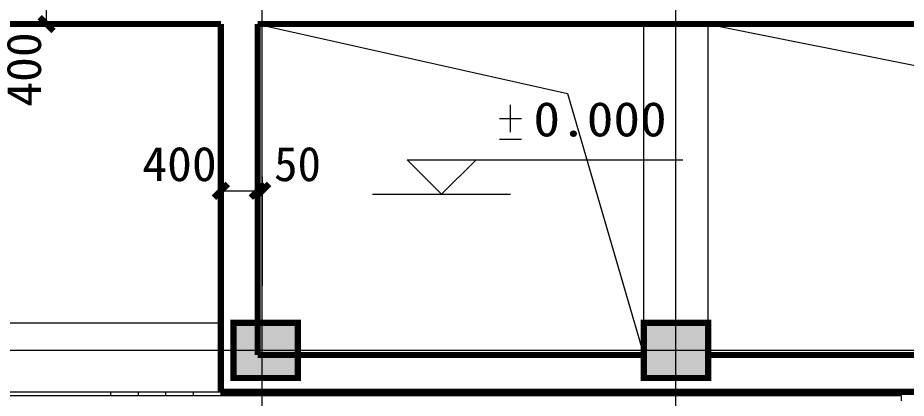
# Model space of a CAD drawing. Extents: x -307567 to 704339, y -10277 to 165507.
# Drawn here: x -52988 to -43323, y 25061 to 29198 of the extents above; entities that cross this region are included whole.
import ezdxf
from ezdxf.enums import TextEntityAlignment as Align

# ---------------------------------------------------------------- set-up
doc = ezdxf.new("R2010")
doc.units = 0
doc.header["$MEASUREMENT"] = 0
doc.layers.add('我的', color=255, linetype='CONTINUOUS', lineweight=0)
doc.styles.get("Standard").update_dxf_attribs({"font": 'txt', "height": 3})

msp = doc.modelspace()

# ---------------------------------------------------------------- linework, layer by layer
at = {"layer": '我的', "color": 0}
for p, q in [((-50328.17821, 14141.83177), (-50328.17821, 77580.27533)), ((-45828.20071, 14141.83177), (-45828.20071, 77580.27533)), ((-52674.66306, 29130.51873), (-52674.66306, 29530.51749)), ((-52824.66231, 29130.51873), (-51831.32011, 29130.51873)), ((-50378.20237, 29130.51873), (-47008.93211, 28375.94143)), ((-46178.22337, 25880.53536), (-46178.22337, 29130.51873)), ((-45478.21466, 25880.53536), (-45478.21466, 29130.51873)), ((-45478.21466, 29130.51873), (-42423.92085, 28517.01777)), ((-47008.93211, 28375.94143), (-46178.22337, 25530.53673)), ((-47627.27618, 27953.29378), (-47627.27618, 28253.29228)), ((-47747.28291, 28103.29303), (-47507.30608, 28103.29303)), ((-47747.28291, 27878.29415), (-47507.30608, 27878.29415)), ((-48377.27243, 27278.29715), (-48752.27056, 27653.29528)), ((-48752.27056, 27653.29528), (-45752.28556, 27653.29528)), ((-48002.27431, 27653.29528), (-48377.27243, 27278.29715)), ((-50778.17596, 27466.67054), (-50778.17596, 26282.43383)), ((-50378.20237, 27466.67054), (-50378.20237, 26282.43383)), ((-50328.17821, 27466.67054), (-50328.17821, 26282.43383)), ((-50778.17596, 27316.67129), (-50378.20237, 27316.67129)), ((-50378.20237, 27316.67129), (-50328.17821, 27316.67129)), ((-49127.26868, 27278.29715), (-47627.27618, 27278.29715)), ((-54488.75311, 25880.53536), (-50778.17596, 25880.53536)), ((-5920.96616, 25580.53686), (-79811.30716, 25580.53686)), ((-5920.96616, 25580.53686), (-79811.30716, 25580.53686)), ((-5920.96616, 25580.53686), (-79811.30716, 25580.53686)), ((-5920.96616, 25580.53686), (-79811.30716, 25580.53686)), ((-54488.75311, 25130.53911), (-50778.17596, 25130.53911)), ((-51979.19534, 25129.5389), (-51979.19534, 25090.53992)), ((-51679.19684, 25129.5389), (-51679.19684, 25090.53992)), ((-51379.19834, 25129.5389), (-51379.19834, 25090.53992)), ((-51079.19984, 25129.5389), (-51079.19984, 25090.53992)), ((-50779.20134, 25129.5389), (-50779.20134, 25090.53992)), ((-50479.20284, 25129.5389), (-50479.20284, 25090.53992)), ((-50179.20434, 25129.5389), (-50179.20434, 25090.53992)), ((-49879.20584, 25129.5389), (-49879.20584, 25090.53992)), ((-49579.20734, 25129.5389), (-49579.20734, 25090.53992)), ((-49279.20884, 25129.5389), (-49279.20884, 25090.53992)), ((-46879.22084, 25129.5389), (-46879.22084, 25090.53992)), ((-46579.22234, 25129.5389), (-46579.22234, 25090.53992)), ((-46279.22384, 25129.5389), (-46279.22384, 25090.53992)), ((-45979.22534, 25129.5389), (-45979.22534, 25090.53992)), ((-43579.23734, 25129.5389), (-45889.21114, 25129.5389)), ((-45679.22684, 25129.5389), (-45679.22684, 25090.53992)), ((-45679.22684, 25129.5389), (-45679.22684, 25090.53992)), ((-45379.22834, 25129.5389), (-45379.22834, 25090.53992)), ((-45379.22834, 25129.5389), (-45379.22834, 25090.53992)), ((-45079.22984, 25129.5389), (-45079.22984, 25090.53992)), ((-45079.22984, 25129.5389), (-45079.22984, 25090.53992)), ((-44779.23134, 25129.5389), (-44779.23134, 25090.53992)), ((-44779.23134, 25129.5389), (-44779.23134, 25090.53992)), ((-44479.23284, 25129.5389), (-44479.23284, 25090.53992)), ((-44479.23284, 25129.5389), (-44479.23284, 25090.53992)), ((-44179.23434, 25129.5389), (-44179.23434, 25090.53992)), ((-44179.23434, 25129.5389), (-44179.23434, 25090.53992)), ((-43879.23584, 25129.5389), (-43879.23584, 25090.53992)), ((-43879.23584, 25129.5389), (-43879.23584, 25090.53992)), ((-43579.23734, 25129.5389), (-43579.23734, 25090.53992)), ((-57119.15988, 25090.53992), (-43379.21393, 25090.53992)), ((-43379.21393, 25090.53992), (-43379.21393, 25030.58462))]:
    msp.add_line(p, q, dxfattribs=at)
at = {"layer": '我的', "color": 0, "const_width": 67.49966}
for points in [[(-52749.66268, 29205.51835), (-52599.66343, 29055.5191)], [(-54828.15571, 29130.51873), (-50778.17596, 29130.51873)], [(-50778.17596, 25130.53911), (-50778.17596, 29130.51873)], [(-50378.20237, 25530.53673), (-50378.20237, 29130.51873)], [(-50378.20237, 29130.51873), (-45828.20071, 29130.51873)], [(-45828.20071, 29130.51873), (-41428.23491, 29130.51873)], [(-50853.17558, 27241.67166), (-50703.17633, 27391.67091)], [(-50453.202, 27241.67166), (-50303.20275, 27391.67091)], [(-50403.17783, 27241.67166), (-50253.17858, 27391.67091)], [(-50640.18837, 25880.53536), (-50640.18837, 25280.53836), (-49940.17966, 25280.53836), (-49940.17966, 25880.53536), (-50640.18837, 25880.53536), (-50640.18837, 25280.53836)], [(-46178.22337, 25880.53536), (-46178.22337, 25280.53836), (-45478.21466, 25280.53836), (-45478.21466, 25880.53536), (-46178.22337, 25880.53536), (-46178.22337, 25280.53836)], [(-50378.20237, 25530.53673), (-46178.22337, 25530.53673)], [(-45478.21466, 25530.53673), (-43578.21196, 25530.53673)], [(-43578.21196, 25530.53673), (-41728.23341, 25530.53673)], [(-50778.17596, 25130.53911), (-50328.17821, 25130.53911)], [(-50328.17821, 25130.53911), (-45828.20071, 25130.53911)], [(-45828.20071, 25130.53911), (-43578.21196, 25130.53911)], [(-43578.21196, 25130.53911), (-41028.22471, 25130.53911)]]:
    msp.add_lwpolyline(points, dxfattribs=at)
at = {"layer": '我的', "color": 0}
for points in [[(-50640.18837, 25880.53536), (-49950.79972, 25880.53536), (-50640.18837, 25280.53836), (-49950.79972, 25280.53836)], [(-46178.22337, 25880.53536), (-45478.21466, 25880.53536), (-46178.22337, 25280.53836), (-45478.21466, 25280.53836)]]:
    msp.add_solid(points, dxfattribs=at)

# ---------------------------------------------------------------- texts
at = {"layer": '我的', "color": 0, "width": 0.925715}
msp.add_text('400', height=374.998125, rotation=90, dxfattribs=at).set_placement((-52734.64811, 28230.52323), (-52734.64811, 29040.51941), align=Align.FIT)
at = {"layer": '我的', "color": 0}
for s, width, p, p2 in [('   0.000 ', 0.907821, (-48248.29359, 27908.29355), (-45638.32129, 27908.29355)), ('400', 0.925698, (-51633.16436, 27421.67031), (-50823.18306, 27421.67031)), ('50', 0.906706, (-50199.19936, 27421.67031), (-49689.17994, 27421.67031))]:
    msp.add_text(s, height=374.998125, dxfattribs=dict(at, width=width)).set_placement(p, p2, align=Align.FIT)

doc.saveas('drawing.dxf')
